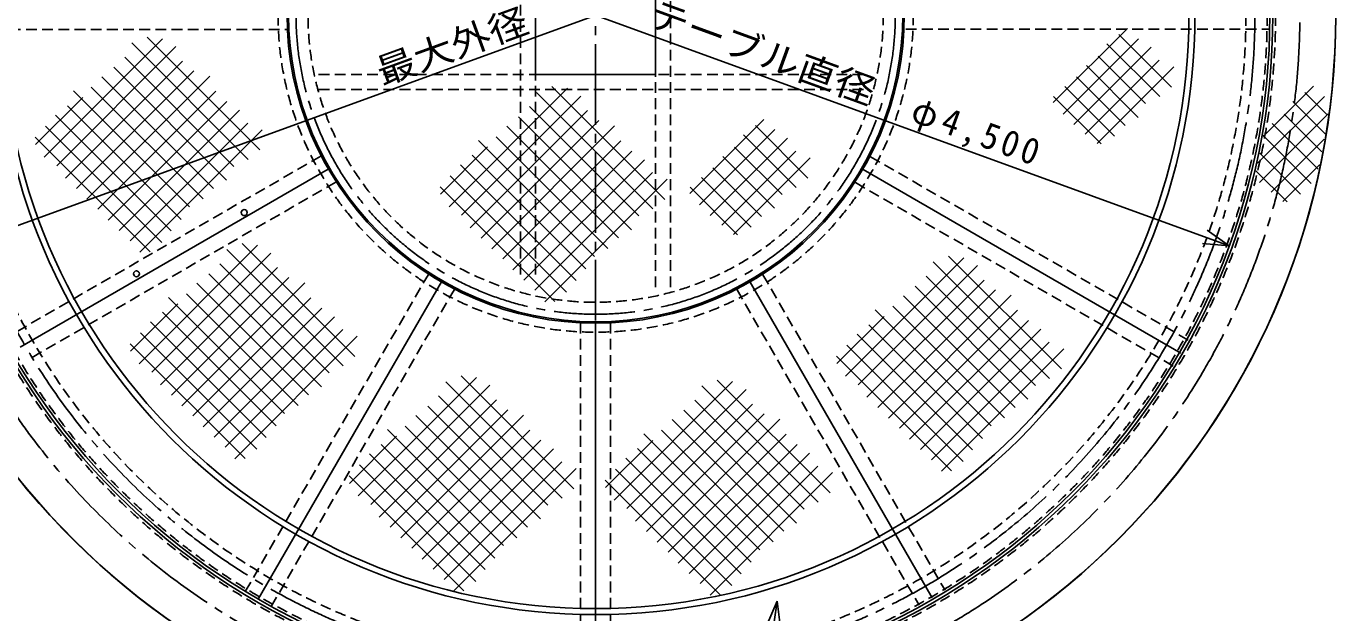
# Model space of a CAD drawing. Units: millimetres, scale not verified. Extents: x -5636 to 5974, y -4212 to 4128.
# Drawn here: x -3182 to 1189, y -1183 to 774 of the extents above; entities that cross this region are included whole.
import ezdxf
from ezdxf.enums import TextEntityAlignment as Align

# ---------------------------------------------------------------- set-up
doc = ezdxf.new("R2010")
doc.units = ezdxf.units.MM
doc.header["$LTSCALE"] = 30
doc.linetypes.add('CHAIN2', pattern=[12, 9, -1, 1, -1])
doc.linetypes.add('DASHED1', pattern=[1.8, 1.2, -0.6])
doc.layers.add('0-0', color=7, linetype='Continuous')
doc.styles.add('ＭＳ ゴシック', font='')
doc.styles.get('ＭＳ ゴシック').set_extended_font_data('MS Gothic')

msp = doc.modelspace()

# ---------------------------------------------------------------- linework, layer by layer
at = {"layer": '0-0', "linetype": 'CHAIN2'}
for p, q in [((-1282.06, 1794.48), (-1282.06, -124.96)), ((-1282.06, -217.24), (-1282.06, -2410.63))]:
    msp.add_line(p, q, dxfattribs=at)
at = {"layer": '0-0', "linetype": 'DASHED1'}
for p, q in [((-1532.01, 1709.41), (-1532.01, -55.14)), ((-1482.01, 1709.41), (-1482.01, -55.14)), ((-1082.01, -96.5), (-1082.01, 1681.84)), ((-1032.01, -96.5), (-1032.01, 1681.84)), ((-3452.24, 763.33), (-2311.7, 763.33)), ((-246.43, 763.76), (969.85, 763.76)), ((-2205.69, 613.26), (-372.21, 613.26)), ((-2205.69, 563.26), (-372.21, 563.26)), ((-2198.72, 340.74), (-3227.12, -253.01)), ((-363.98, 338.77), (696.41, -273.44)), ((-2148.72, 254.13), (-3177.12, -339.61)), ((-413.98, 252.17), (646.41, -360.05)), ((-2450.42, -1112.1), (-1839.49, -53.93)), ((-722.96, -55.39), (-115.36, -1107.78)), ((-2363.82, -1162.1), (-1752.88, -103.93)), ((-809.56, -105.39), (-201.96, -1157.78)), ((-1332.05, -1439.05), (-1332.05, -217.05)), ((-1232.05, -1439.05), (-1232.05, -217.05))]:
    msp.add_line(p, q, dxfattribs=at)
at = {"layer": '0-0'}
for p, q in [((-3602.46, -33.83), (1039.62, 1655.75)), ((-3395.73, 1580.5), (832.89, 41.41)), ((-1482.01, 1013.26), (-1482.01, 613.26)), ((493.41, 766.47), (245.94, 519)), ((464.78, 746.15), (640.23, 570.71)), ((-2726.56, 732.39), (-3121.68, 337.27)), ((-2681.95, 706.28), (-3079.72, 308.52)), ((-2829.47, 718.29), (-2440.96, 329.77)), ((-2778.26, 737.78), (-2401.64, 361.16)), ((530.09, 732.44), (278.66, 481.01)), ((572.05, 703.69), (314.01, 445.66)), ((424.82, 715.41), (600.91, 539.32)), ((-2659.81, 657.71), (-3050.97, 266.56)), ((-2852.93, 671.04), (-2488.21, 306.31)), ((599.48, 660.41), (352.66, 413.59)), ((395.39, 674.13), (553.66, 515.85)), ((-2621.81, 625), (-3014.29, 232.52)), ((-2889.61, 637), (-2512.99, 260.38)), ((356.08, 642.72), (528.88, 469.93)), ((648.05, 638.27), (391.97, 382.19)), ((-2569.28, 606.82), (-2978.94, 197.17)), ((-2964.29, 570.26), (-2591.63, 197.6)), ((-2928.93, 605.61), (-2556.28, 232.96)), ((-1427.27, 572.36), (-1050.66, 195.74)), ((284.71, 572.67), (450.24, 407.14)), ((323.36, 604.73), (485.59, 442.5)), ((1113.76, 573.48), (946.24, 405.96)), ((-2993.17, 536.49), (-3150.43, 379.23)), ((-3023.43, 558.69), (-2636.24, 171.5)), ((-2548.46, 556.93), (-2942.26, 163.14)), ((-1375.57, 566.96), (-1770.69, 171.84)), ((-1330.97, 540.86), (-1728.73, 143.09)), ((-1478.49, 552.86), (-1089.98, 164.35)), ((246.72, 539.95), (405.63, 381.04)), ((1150.44, 539.44), (927.64, 316.65)), ((1085.13, 553.16), (1160.79, 477.5)), ((-3044.25, 508.8), (-2664.98, 129.54)), ((-2511.78, 522.9), (-2908.22, 126.46)), ((-2469.82, 494.15), (-2871.55, 92.42)), ((-1308.83, 492.29), (-1699.98, 101.13)), ((-1501.95, 505.61), (-1137.22, 140.89)), ((1162.99, 481.29), (934.36, 252.66)), ((1015.74, 481.13), (1142.23, 354.64)), ((1045.17, 522.41), (1152.77, 414.81)), ((-3117.6, 440.73), (-2729.09, 52.22)), ((-3083.57, 477.41), (-2697.7, 91.54)), ((-2442.4, 450.87), (-2834.87, 58.39)), ((-1270.83, 459.57), (-1663.31, 67.1)), ((-1218.3, 441.4), (-1627.95, 31.74)), ((-1577.95, 440.19), (-1205.29, 67.53)), ((-1538.63, 471.58), (-1162.01, 94.96)), ((-719.72, 463.19), (-967.19, 215.72)), ((-748.35, 442.87), (-572.9, 267.42)), ((976.43, 449.73), (1129.54, 296.62)), ((-3151.63, 404.05), (-2768.41, 20.83)), ((-2393.82, 428.73), (-2802.16, 20.39)), ((-1613.3, 404.83), (-1240.65, 32.18)), ((-683.04, 429.16), (-934.47, 177.73)), ((-641.08, 400.41), (-899.12, 142.37)), ((-788.31, 412.13), (-612.22, 236.03)), ((943.71, 411.74), (1105.94, 249.5)), ((1149.43, 397.01), (973.01, 220.6)), ((-1642.19, 371.06), (-1799.44, 213.81)), ((-1672.44, 393.26), (-1285.25, 6.07)), ((-1197.48, 391.51), (-1591.27, -2.29)), ((-1160.8, 357.47), (-1557.24, -38.97)), ((-613.65, 357.13), (-860.47, 110.31)), ((-817.74, 370.84), (-659.47, 212.57)), ((934.73, 350.01), (1070.59, 214.15)), ((-1732.58, 311.98), (-1346.71, -73.89)), ((-1693.26, 343.37), (-1314, -35.89)), ((-1118.84, 328.72), (-1520.56, -73)), ((-857.05, 339.44), (-684.25, 166.64)), ((-565.08, 334.99), (-821.16, 78.91)), ((1134.43, 311.3), (1012.32, 189.19)), ((-2173.72, 297.44), (-3202.12, -296.31)), ((-1766.62, 275.3), (-1378.1, -113.21)), ((-1091.41, 285.44), (-1483.89, -107.04)), ((-1042.84, 263.3), (-1451.17, -145.03)), ((-928.42, 269.39), (-762.89, 103.86)), ((-889.77, 301.45), (-727.53, 139.22)), ((-388.98, 295.47), (671.41, -316.75)), ((922.04, 291.99), (1025.98, 188.04)), ((-1800.65, 238.63), (-1417.42, -144.6)), ((-966.41, 236.67), (-807.5, 77.76)), ((832.89, 41.41), (759.16, 93.04)), ((-2461.19, 48.51), (-2084.57, -328.11)), ((832.89, 41.41), (743.23, 49.26)), ((-2409.49, 43.11), (-2804.61, -352.01)), ((-2364.89, 17.01), (-2762.65, -380.76)), ((-2512.4, 29.01), (-2123.89, -359.5)), ((-52.16, 1.75), (-447.28, -393.37)), ((-103.86, 7.15), (272.76, -369.47)), ((-2342.75, -31.56), (-2733.9, -422.72)), ((-2535.87, -18.24), (-2171.14, -382.97)), ((-7.56, -24.35), (-405.32, -422.11)), ((-155.07, -12.35), (233.44, -400.86)), ((-2304.75, -64.28), (-2697.22, -456.75)), ((-2252.21, -82.45), (-2661.87, -492.11)), ((-2611.86, -83.67), (-2239.21, -456.32)), ((-2572.54, -52.27), (-2195.92, -428.89)), ((-2407.12, -1137.1), (-1796.18, -78.93)), ((-766.26, -80.39), (-158.66, -1132.78)), ((14.59, -72.92), (-376.57, -464.08)), ((-178.54, -59.6), (186.19, -424.32)), ((-2706.36, -130.59), (-2319.17, -517.78)), ((-2647.22, -119.02), (-2274.56, -491.68)), ((-1282.05, -207.81), (-1282.05, -124.32)), ((52.58, -105.63), (-339.89, -498.11)), ((105.12, -123.81), (-304.54, -533.47)), ((-254.53, -125.02), (118.12, -497.68)), ((-215.21, -93.63), (161.41, -470.25)), ((-2676.1, -152.79), (-2833.36, -310.05)), ((-2231.39, -132.34), (-2625.19, -526.14)), ((-2194.72, -166.38), (-2591.16, -562.82)), ((-349.03, -171.95), (38.16, -559.14)), ((-289.89, -160.38), (82.77, -533.03)), ((125.94, -173.7), (-267.86, -567.5)), ((-2766.5, -211.87), (-2380.63, -597.74)), ((-2727.18, -180.48), (-2347.92, -559.74)), ((-2152.75, -195.13), (-2554.48, -596.85)), ((-1282.05, -1439.05), (-1282.05, -217.05)), ((-318.77, -194.15), (-476.03, -351.4)), ((162.61, -207.74), (-233.83, -604.18)), ((-2800.53, -248.55), (-2412.02, -637.06)), ((-2125.33, -238.41), (-2517.8, -630.89)), ((-2076.76, -260.55), (-2485.09, -668.89)), ((-409.17, -253.23), (-23.3, -639.1)), ((-369.85, -221.84), (9.41, -601.1)), ((204.58, -236.48), (-197.15, -638.21)), ((-2834.57, -285.23), (-2451.34, -668.45)), ((-443.2, -289.91), (-54.69, -678.42)), ((232, -279.77), (-160.47, -672.24)), ((280.57, -301.91), (-127.76, -710.24)), ((-477.24, -326.58), (-94.01, -709.81)), ((-1730.56, -392.63), (-1353.94, -769.25)), ((-1678.86, -398.03), (-2073.98, -793.15)), ((-1634.25, -424.13), (-2032.01, -821.89)), ((-1781.77, -412.13), (-1393.26, -800.64)), ((-824.15, -411.81), (-1219.27, -806.93)), ((-927.06, -425.92), (-538.55, -814.43)), ((-875.85, -406.42), (-499.23, -783.04)), ((-1612.11, -472.7), (-2003.27, -863.86)), ((-1805.23, -459.38), (-1440.51, -824.1)), ((-779.55, -437.92), (-1177.31, -835.68)), ((-950.53, -473.16), (-585.8, -837.89)), ((-1574.11, -505.41), (-1966.59, -897.89)), ((-1521.58, -523.59), (-1931.23, -933.25)), ((-1841.91, -493.41), (-1465.29, -870.03)), ((-757.41, -486.49), (-1148.56, -877.64)), ((-719.41, -519.2), (-1111.88, -911.68)), ((-987.2, -507.2), (-610.58, -883.82)), ((-1916.58, -560.16), (-1543.93, -932.81)), ((-1881.23, -524.8), (-1508.57, -897.46)), ((-666.87, -537.38), (-1076.53, -947.03)), ((-1026.52, -538.59), (-653.87, -911.24)), ((-1945.47, -593.93), (-2102.72, -751.18)), ((-1975.72, -571.73), (-1588.53, -958.92)), ((-1500.76, -573.48), (-1894.56, -967.28)), ((-1464.08, -607.52), (-1860.52, -1003.96)), ((-1090.76, -607.71), (-1248.02, -764.97)), ((-1121.02, -585.51), (-733.83, -972.7)), ((-1061.88, -573.94), (-689.22, -946.6)), ((-646.05, -587.27), (-1039.85, -981.07)), ((-2035.86, -653.01), (-1649.99, -1038.88)), ((-1996.54, -621.62), (-1617.28, -1000.88)), ((-1422.12, -636.26), (-1823.85, -1037.99)), ((-1141.84, -635.4), (-762.58, -1014.67)), ((-609.38, -621.3), (-1005.82, -1017.74)), ((-567.41, -650.05), (-969.14, -1051.78)), ((-2069.9, -689.69), (-1681.39, -1078.2)), ((-1394.69, -679.55), (-1787.17, -1072.02)), ((-1181.16, -666.8), (-795.29, -1052.66)), ((-539.99, -693.33), (-932.46, -1085.81)), ((-2103.93, -726.36), (-1720.71, -1109.59)), ((-1346.12, -701.69), (-1754.46, -1110.02)), ((-1249.23, -740.15), (-866, -1123.38)), ((-1215.19, -703.47), (-826.68, -1091.98)), ((-491.42, -715.47), (-899.75, -1123.81)), ((-675.49, -1144.2), (-813.35, -2109.19)), ((-675.49, -1144.2), (-710.85, -1226.97)), ((-675.49, -1144.2), (-664.73, -1233.56))]:
    msp.add_line(p, q, dxfattribs=at)
msp.add_lwpolyline([(-1482.01, 613.26), (-1082.01, 613.26), (-1082.01, 1013.26)], dxfattribs=at)
at = {"layer": '0-0', "linetype": 'DASHED1'}
for centre, radius in [((-1281.42, 810.96), 2269), ((-1281.42, 810.96), 2241), ((-1281.42, 810.96), 2170), ((-1281.27, 813.02), 1060), ((-1281.27, 813.02), 960)]:
    msp.add_circle(centre, radius, dxfattribs=at)
at = {"layer": '0-0'}
for centre, radius in [((-1281.42, 810.96), 2260), ((-1281.42, 810.96), 2250), ((-1281.42, 810.96), 2000), ((-1281.42, 810.96), 1980), ((-1281.27, 813.02), 1030), ((-1281.27, 813.02), 1025), ((-2454.09, 152.09), 10), ((-2813.66, -52.11), 10)]:
    msp.add_circle(centre, radius, dxfattribs=at)
at = {"layer": '0-0', "linetype": 'CHAIN2'}
for centre, radius in [((-1281.42, 810.96), 2200), ((-1281.27, 813.02), 1000)]:
    msp.add_circle(centre, radius, dxfattribs=at)
at = {"layer": '0-0'}
for radius, start, end in [(2470, 185.50512, 174.32196), (2469.57, 185.55494, 174.37671), (2470, 185.71459, 174.1802)]:
    msp.add_arc((-1281.42, 810.96), radius, start, end, dxfattribs=at)
at = {"layer": '0-0', "linetype": 'CHAIN2'}
msp.add_arc((-1281.42, 810.96), 2350, 186.05868, 173.93473, dxfattribs=at)

# ---------------------------------------------------------------- texts
at = {"layer": '0-0', "style": 'ＭＳ ゴシック', "width": 1.1}
for s, rotation, p in [('最大外径', 20, (-1984.91, 551)), ('テーブル直径', 340, (-1121.96, 756.18))]:
    msp.add_text(s, height=87.98, rotation=rotation, dxfattribs=at).set_placement(p, align=Align.BOTTOM_LEFT)
at = {"layer": '0-0', "insert": (-243.91, 437.33), "char_height": 87.98, "attachment_point": 7, "rotation": 340, "style": 'ＭＳ ゴシック'}
msp.add_mtext('\\T1.23;\\W0.95;φ4,500', dxfattribs=at)

doc.saveas('drawing.dxf')
